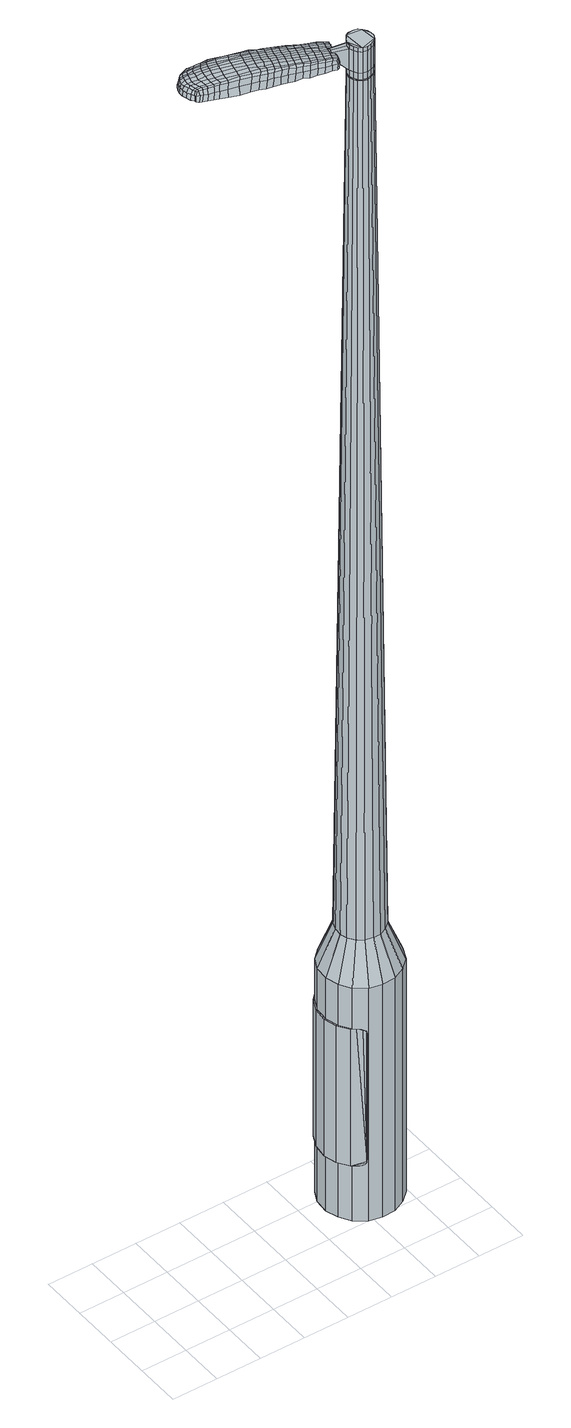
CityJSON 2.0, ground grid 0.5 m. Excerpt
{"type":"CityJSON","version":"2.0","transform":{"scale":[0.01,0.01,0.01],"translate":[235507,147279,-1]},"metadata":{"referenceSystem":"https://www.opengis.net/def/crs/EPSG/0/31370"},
"CityObjects":{
"object1":{"type":"GenericCityObject","attributes":{"cluster":411,"mean_distance_to_centroid":0.129,"new_centroid_x":235509.65,"new_centroid_y":147279.9,"mean_distance_to_camera":6.15,"H1":42.81,"H2":24.69,"Z_final":112.18,"cluster2":-1,"proj_x":235510.41,"proj_y":147277.03,"id_line":25214,"bearing_l":255.11,"distance":2.97,"orientation":"right","G_obj":165.11},"geometry":[{"type":"MultiSurface","lod":"2","boundaries":[[[0,1,2,3]],[[1,4,5,2]],[[4,6,7,5]],[[6,8,9,7]],[[8,10,11,9]],[[10,12,13,11]],[[12,14,15,13]],[[14,16,17,15]],[[16,18,19,17]],[[18,20,21,19]],[[20,22,23,21]],[[22,24,25,23]],[[24,26,27,25]],[[26,28,29,27]],[[28,30,31,29]],[[30,32,33,31]],[[32,34,35,33]],[[34,0,3,35]],[[36,37,38,39]],[[38,40,41,42]],[[41,43,42]],[[42,44,45,46]],[[45,47,46]],[[46,48,49,50]],[[49,51,50]],[[42,46,50,38]],[[50,52,39,38]],[[53,36,39]],[[2,5,7,35]],[[7,9,11,15]],[[11,13,15]],[[15,17,19,23]],[[19,21,23]],[[23,25,27,31]],[[27,29,31]],[[15,23,31,7]],[[31,33,35,7]],[[3,2,35]],[[1,0,54,55]],[[0,34,56,54]],[[34,32,57,56]],[[32,30,58,57]],[[30,28,59,58]],[[28,26,60,59]],[[26,24,61,60]],[[24,22,62,61]],[[22,20,63,62]],[[20,18,64,63]],[[18,16,65,64]],[[16,14,66,65]],[[14,12,67,66]],[[12,10,68,67]],[[10,8,69,68]],[[8,6,70,69]],[[6,4,71,70]],[[4,1,55,71]],[[55,54,72,73]],[[54,56,74,72]],[[56,57,75,74]],[[57,58,76,75]],[[58,59,77,76]],[[59,60,78,77]],[[60,61,79,78]],[[61,62,80,79]],[[62,63,81,80]],[[63,64,82,81]],[[64,65,83,82]],[[65,66,84,83]],[[66,67,85,84]],[[67,68,86,85]],[[68,69,87,86]],[[69,70,88,87]],[[70,71,89,88]],[[71,55,73,89]],[[72,90,91,73]],[[92,93,90,72]],[[75,94,93,92]],[[95,96,94,75]],[[97,98,96,95]],[[99,100,98,97]],[[79,101,100,99]],[[102,103,101,79]],[[104,105,103,102]],[[106,107,105,104]],[[83,108,107,106]],[[109,110,108,83]],[[85,111,110,109]],[[112,113,111,85]],[[87,114,113,112]],[[115,116,114,87]],[[117,118,116,115]],[[73,91,118,117]],[[119,120,121,122]],[[123,119,122,124]],[[125,123,124,126]],[[127,125,126,128]],[[129,127,128,130]],[[131,129,130,132]],[[133,131,132,134]],[[135,133,134,136]],[[137,135,136,138]],[[139,137,138,140]],[[141,139,140,142]],[[143,141,142,144]],[[145,143,144,146]],[[147,145,146,148]],[[149,147,148,150]],[[151,149,150,152]],[[74,92,72]],[[74,75,92]],[[76,95,75]],[[76,77,97,95]],[[77,78,99,97]],[[78,79,99]],[[80,102,79]],[[80,81,104,102]],[[81,82,106,104]],[[82,83,106]],[[84,109,83]],[[84,85,109]],[[86,112,85]],[[86,87,112]],[[88,115,87]],[[88,89,117,115]],[[89,73,117]],[[153,118,91]],[[153,154,116,118]],[[154,114,116]],[[155,113,114]],[[155,111,113]],[[156,110,111]],[[156,108,110]],[[157,107,108]],[[157,158,105,107]],[[158,159,103,105]],[[159,101,103]],[[160,100,101]],[[160,161,98,100]],[[161,162,96,98]],[[162,94,96]],[[163,93,94]],[[163,90,93]],[[39,52,151,164]],[[91,90,165,152]],[[53,39,164,120]],[[90,163,121,165]],[[36,53,120,119]],[[163,94,122,121]],[[37,36,119,123]],[[94,162,124,122]],[[38,37,123,125]],[[162,161,126,124]],[[40,38,125,127]],[[161,160,128,126]],[[41,40,127,129]],[[160,101,130,128]],[[43,41,129,131]],[[101,159,132,130]],[[42,43,131,133]],[[159,158,134,132]],[[44,42,133,135]],[[158,157,136,134]],[[45,44,135,137]],[[157,108,138,136]],[[47,45,137,139]],[[108,156,140,138]],[[46,47,139,141]],[[156,111,142,140]],[[48,46,141,143]],[[111,155,144,142]],[[49,48,143,145]],[[155,114,146,144]],[[51,49,145,147]],[[114,154,148,146]],[[50,51,147,149]],[[154,153,150,148]],[[52,50,149,151]],[[153,91,152,150]],[[151,152,166,167]],[[152,165,168,166]],[[165,121,169,168]],[[121,120,170,169]],[[120,164,171,170]],[[164,151,167,171]],[[172,173,174,175]],[[176,172,175,177]],[[172,176,178,179]],[[173,172,179,180]],[[181,182,183,184]],[[185,181,184,186]],[[181,185,187,188]],[[182,181,188,189]],[[190,191,192,193]],[[194,190,193,195]],[[190,194,196,197]],[[191,190,197,198]],[[199,200,201,202]],[[203,199,202,204]],[[199,203,205,206]],[[200,199,206,207]],[[208,209,210,211]],[[212,208,211,213]],[[208,212,214,215]],[[209,208,215,216]],[[217,218,219,220]],[[221,217,220,222]],[[217,221,223,224]],[[218,217,224,225]],[[226,227,228,229]],[[218,226,229,219]],[[226,218,225,230]],[[227,226,230,231]],[[232,233,234,235]],[[227,232,235,228]],[[232,227,231,236]],[[233,232,236,237]],[[238,176,177,239]],[[233,238,239,234]],[[238,233,237,240]],[[176,238,240,178]],[[241,242,243,244]],[[245,241,244,246]],[[241,245,247,248]],[[242,241,248,249]],[[250,251,252,253]],[[242,250,253,243]],[[250,242,249,254]],[[251,250,254,255]],[[256,257,258,259]],[[251,256,259,252]],[[256,251,255,260]],[[257,256,260,261]],[[262,263,264,265]],[[257,262,265,258]],[[262,257,261,266]],[[263,262,266,267]],[[268,173,180,269]],[[263,268,269,264]],[[268,263,267,270]],[[173,268,270,174]],[[271,272,273,274]],[[275,271,274,276]],[[271,275,277,278]],[[272,271,278,279]],[[280,281,282,283]],[[272,280,283,273]],[[280,272,279,284]],[[281,280,284,285]],[[286,287,288,289]],[[281,286,289,282]],[[286,281,285,290]],[[287,286,290,291]],[[292,185,186,293]],[[287,292,293,288]],[[292,287,291,294]],[[185,292,294,187]],[[295,296,297,298]],[[299,295,298,300]],[[295,299,301,302]],[[296,295,302,303]],[[304,305,306,307]],[[296,304,307,297]],[[304,296,303,308]],[[305,304,308,309]],[[310,311,312,313]],[[305,310,313,306]],[[310,305,309,314]],[[311,310,314,315]],[[316,317,318,319]],[[311,316,319,312]],[[316,311,315,320]],[[317,316,320,321]],[[322,182,189,323]],[[317,322,323,318]],[[322,317,321,324]],[[182,322,324,183]],[[325,211,210,326]],[[327,325,326,328]],[[325,327,329,330]],[[211,325,330,213]],[[331,327,328,332]],[[333,331,332,334]],[[331,333,335,336]],[[327,331,336,329]],[[337,333,334,338]],[[339,337,338,340]],[[337,339,341,342]],[[333,337,342,335]],[[343,339,340,344]],[[345,343,344,346]],[[343,345,347,348]],[[339,343,348,341]],[[349,345,346,350]],[[200,349,350,201]],[[349,200,207,351]],[[345,349,351,347]],[[352,353,198,197]],[[354,352,197,196]],[[352,354,355,356]],[[353,352,356,357]],[[358,359,357,356]],[[360,358,356,355]],[[358,360,361,362]],[[359,358,362,363]],[[364,365,363,362]],[[366,364,362,361]],[[364,366,367,368]],[[365,364,368,369]],[[370,371,369,368]],[[372,370,368,367]],[[370,372,205,203]],[[371,370,203,204]],[[373,374,375,376]],[[275,373,376,277]],[[373,275,276,377]],[[374,373,377,378]],[[379,194,195,380]],[[374,379,380,375]],[[379,374,378,381]],[[194,379,381,196]],[[382,383,384,385]],[[221,382,385,223]],[[382,221,222,386]],[[383,382,386,387]],[[388,389,390,391]],[[383,388,391,384]],[[388,383,387,392]],[[389,388,392,393]],[[394,191,198,395]],[[389,394,395,390]],[[394,389,393,396]],[[191,394,396,192]],[[397,398,399,400]],[[179,397,400,180]],[[397,179,178,401]],[[398,397,401,402]],[[403,404,405,406]],[[398,403,406,399]],[[403,398,402,407]],[[404,403,407,408]],[[409,202,201,410]],[[404,409,410,405]],[[409,404,408,411]],[[202,409,411,204]],[[412,413,414,415]],[[184,412,415,186]],[[412,184,183,416]],[[413,412,416,417]],[[418,206,205,419]],[[413,418,419,414]],[[418,413,417,420]],[[206,418,420,207]],[[421,422,423,424]],[[299,421,424,301]],[[421,299,300,425]],[[422,421,425,426]],[[427,212,213,428]],[[422,427,428,423]],[[427,422,426,429]],[[212,427,429,214]],[[430,431,432,433]],[[245,430,433,247]],[[430,245,246,434]],[[431,430,434,435]],[[436,437,438,439]],[[431,436,439,432]],[[436,431,435,440]],[[437,436,440,441]],[[442,209,216,443]],[[437,442,443,438]],[[442,437,441,444]],[[209,442,444,210]],[[445,446,435,434]],[[244,445,434,246]],[[445,244,243,447]],[[446,445,447,448]],[[449,450,441,440]],[[446,449,440,435]],[[449,446,448,451]],[[450,449,451,452]],[[453,326,210,444]],[[450,453,444,441]],[[453,450,452,454]],[[326,453,454,328]],[[455,456,457,458]],[[302,455,458,303]],[[455,302,301,424]],[[456,455,424,423]],[[459,330,329,460]],[[456,459,460,457]],[[459,456,423,428]],[[330,459,428,213]],[[461,462,448,447]],[[253,461,447,243]],[[461,253,252,463]],[[462,461,463,464]],[[465,466,452,451]],[[462,465,451,448]],[[465,462,464,467]],[[466,465,467,468]],[[469,332,328,454]],[[466,469,454,452]],[[469,466,468,470]],[[332,469,470,334]],[[471,472,473,474]],[[308,471,474,309]],[[471,308,303,458]],[[472,471,458,457]],[[475,336,335,476]],[[472,475,476,473]],[[475,472,457,460]],[[336,475,460,329]],[[477,478,464,463]],[[259,477,463,252]],[[477,259,258,479]],[[478,477,479,480]],[[481,482,468,467]],[[478,481,467,464]],[[481,478,480,483]],[[482,481,483,484]],[[485,338,334,470]],[[482,485,470,468]],[[485,482,484,486]],[[338,485,486,340]],[[487,488,489,490]],[[314,487,490,315]],[[487,314,309,474]],[[488,487,474,473]],[[491,342,341,492]],[[488,491,492,489]],[[491,488,473,476]],[[342,491,476,335]],[[493,494,480,479]],[[265,493,479,258]],[[493,265,264,495]],[[494,493,495,496]],[[497,498,484,483]],[[494,497,483,480]],[[497,494,496,499]],[[498,497,499,500]],[[501,344,340,486]],[[498,501,486,484]],[[501,498,500,502]],[[344,501,502,346]],[[503,504,505,506]],[[320,503,506,321]],[[503,320,315,490]],[[504,503,490,489]],[[507,348,347,508]],[[504,507,508,505]],[[507,504,489,492]],[[348,507,492,341]],[[509,510,496,495]],[[269,509,495,264]],[[509,269,180,400]],[[510,509,400,399]],[[511,512,500,499]],[[510,511,499,496]],[[511,510,399,406]],[[512,511,406,405]],[[513,350,346,502]],[[512,513,502,500]],[[513,512,405,410]],[[350,513,410,201]],[[514,515,417,416]],[[324,514,416,183]],[[514,324,321,506]],[[515,514,506,505]],[[516,351,207,420]],[[515,516,420,417]],[[516,515,505,508]],[[351,516,508,347]],[[517,518,378,377]],[[274,517,377,276]],[[517,274,273,519]],[[518,517,519,520]],[[521,354,196,381]],[[518,521,381,378]],[[521,518,520,522]],[[354,521,522,355]],[[523,524,525,526]],[[224,523,526,225]],[[523,224,223,385]],[[524,523,385,384]],[[527,528,529,530]],[[524,527,530,525]],[[527,524,384,391]],[[528,527,391,390]],[[531,353,357,532]],[[528,531,532,529]],[[531,528,390,395]],[[353,531,395,198]],[[533,534,520,519]],[[283,533,519,273]],[[533,283,282,535]],[[534,533,535,536]],[[537,360,355,522]],[[534,537,522,520]],[[537,534,536,538]],[[360,537,538,361]],[[539,540,541,542]],[[230,539,542,231]],[[539,230,225,526]],[[540,539,526,525]],[[543,544,545,546]],[[540,543,546,541]],[[543,540,525,530]],[[544,543,530,529]],[[547,359,363,548]],[[544,547,548,545]],[[547,544,529,532]],[[359,547,532,357]],[[549,550,536,535]],[[289,549,535,282]],[[549,289,288,551]],[[550,549,551,552]],[[553,366,361,538]],[[550,553,538,536]],[[553,550,552,554]],[[366,553,554,367]],[[555,556,557,558]],[[236,555,558,237]],[[555,236,231,542]],[[556,555,542,541]],[[559,560,561,562]],[[556,559,562,557]],[[559,556,541,546]],[[560,559,546,545]],[[563,365,369,564]],[[560,563,564,561]],[[563,560,545,548]],[[365,563,548,363]],[[565,566,552,551]],[[293,565,551,288]],[[565,293,186,415]],[[566,565,415,414]],[[567,372,367,554]],[[566,567,554,552]],[[567,566,414,419]],[[372,567,419,205]],[[568,569,402,401]],[[240,568,401,178]],[[568,240,237,558]],[[569,568,558,557]],[[570,571,408,407]],[[569,570,407,402]],[[570,569,557,562]],[[571,570,562,561]],[[572,371,204,411]],[[571,572,411,408]],[[572,571,561,564]],[[371,572,564,369]],[[573,574,575,576]],[[576,575,577,578]],[[579,577,575,580]],[[580,575,574,581]],[[582,583,584,585]],[[585,584,586,587]],[[588,586,584,589]],[[589,584,583,590]],[[591,592,593,594]],[[594,593,595,596]],[[597,595,593,598]],[[598,593,592,599]],[[600,601,602,603]],[[603,602,604,605]],[[606,604,602,607]],[[607,602,601,608]],[[609,610,611,612]],[[612,611,613,614]],[[615,613,611,616]],[[616,611,610,617]],[[618,619,620,621]],[[621,620,622,623]],[[624,622,620,625]],[[625,620,619,626]],[[627,628,629,630]],[[630,629,619,618]],[[626,619,629,631]],[[631,629,628,632]],[[633,634,635,636]],[[636,635,628,627]],[[632,628,635,637]],[[637,635,634,638]],[[578,577,639,640]],[[640,639,634,633]],[[638,634,639,641]],[[641,639,577,579]],[[642,643,644,645]],[[645,644,646,647]],[[648,646,644,649]],[[649,644,643,650]],[[651,652,653,654]],[[654,653,643,642]],[[650,643,653,655]],[[655,653,652,656]],[[657,658,659,660]],[[660,659,652,651]],[[656,652,659,661]],[[661,659,658,662]],[[663,664,665,666]],[[666,665,658,657]],[[662,658,665,667]],[[667,665,664,668]],[[581,574,669,670]],[[670,669,664,663]],[[668,664,669,671]],[[671,669,574,573]],[[672,673,674,675]],[[675,674,676,677]],[[678,676,674,679]],[[679,674,673,680]],[[681,682,683,684]],[[684,683,673,672]],[[680,673,683,685]],[[685,683,682,686]],[[687,688,689,690]],[[690,689,682,681]],[[686,682,689,691]],[[691,689,688,692]],[[587,586,693,694]],[[694,693,688,687]],[[692,688,693,695]],[[695,693,586,588]],[[696,697,698,699]],[[699,698,700,701]],[[702,700,698,703]],[[703,698,697,704]],[[705,706,707,708]],[[708,707,697,696]],[[704,697,707,709]],[[709,707,706,710]],[[711,712,713,714]],[[714,713,706,705]],[[710,706,713,715]],[[715,713,712,716]],[[717,718,719,720]],[[720,719,712,711]],[[716,712,719,721]],[[721,719,718,722]],[[590,583,723,724]],[[724,723,718,717]],[[722,718,723,725]],[[725,723,583,582]],[[609,612,726,727]],[[727,726,728,729]],[[730,728,726,731]],[[731,726,612,614]],[[729,728,732,733]],[[733,732,734,735]],[[736,734,732,737]],[[737,732,728,730]],[[735,734,738,739]],[[739,738,740,741]],[[742,740,738,743]],[[743,738,734,736]],[[741,740,744,745]],[[745,744,746,747]],[[748,746,744,749]],[[749,744,740,742]],[[747,746,750,751]],[[751,750,601,600]],[[608,601,750,752]],[[752,750,746,748]],[[599,753,754,598]],[[598,754,755,597]],[[756,755,754,757]],[[757,754,753,758]],[[758,759,760,757]],[[757,760,761,756]],[[762,761,760,763]],[[763,760,759,764]],[[764,765,766,763]],[[763,766,767,762]],[[768,767,766,769]],[[769,766,765,770]],[[770,771,772,769]],[[769,772,773,768]],[[606,773,772,604]],[[604,772,771,605]],[[774,775,776,777]],[[777,776,676,678]],[[677,676,776,778]],[[778,776,775,779]],[[596,595,780,781]],[[781,780,775,774]],[[779,775,780,782]],[[782,780,595,597]],[[783,784,785,786]],[[786,785,622,624]],[[623,622,785,787]],[[787,785,784,788]],[[789,790,791,792]],[[792,791,784,783]],[[788,784,791,793]],[[793,791,790,794]],[[599,592,795,796]],[[796,795,790,789]],[[794,790,795,797]],[[797,795,592,591]],[[798,799,800,801]],[[801,800,580,581]],[[579,580,800,802]],[[802,800,799,803]],[[804,805,806,807]],[[807,806,799,798]],[[803,799,806,808]],[[808,806,805,809]],[[600,603,810,811]],[[811,810,805,804]],[[809,805,810,812]],[[812,810,603,605]],[[813,814,815,816]],[[816,815,585,587]],[[582,585,815,817]],[[817,815,814,818]],[[606,607,819,820]],[[820,819,814,813]],[[818,814,819,821]],[[821,819,607,608]],[[822,823,700,824]],[[824,700,702]],[[701,700,823,825]],[[614,613,826,827]],[[827,826,823,822]],[[825,823,826,828]],[[828,826,613,615]],[[829,830,831,648]],[[831,646,648]],[[647,646,831,832]],[[831,830,832]],[[833,834,835,836]],[[836,835,830,829]],[[832,830,835,837]],[[837,835,834,838]],[[617,610,839,840]],[[840,839,834,833]],[[838,834,839,841]],[[841,839,610,609]],[[842,843,832]],[[832,843,645,647]],[[642,645,843,844]],[[844,843,842,845]],[[838,846,847,837]],[[837,847,842,832]],[[845,842,847,848]],[[848,847,846,849]],[[609,727,850,841]],[[841,850,846,838]],[[849,846,850,851]],[[851,850,727,729]],[[852,853,854,855]],[[855,854,703,704]],[[702,703,854,824]],[[824,854,853,822]],[[730,731,856,857]],[[857,856,853,852]],[[822,853,856,827]],[[827,856,731,614]],[[845,858,859,844]],[[844,859,654,642]],[[651,654,859,860]],[[860,859,858,861]],[[849,862,863,848]],[[848,863,858,845]],[[861,858,863,864]],[[864,863,862,865]],[[729,733,866,851]],[[851,866,862,849]],[[865,862,866,867]],[[867,866,733,735]],[[868,869,870,871]],[[871,870,709,710]],[[704,709,870,855]],[[855,870,869,852]],[[736,737,872,873]],[[873,872,869,868]],[[852,869,872,857]],[[857,872,737,730]],[[861,874,860]],[[860,874,660,651]],[[657,660,874,875]],[[875,874,876]],[[865,877,878,864]],[[864,878,874,861]],[[876,874,878,879]],[[879,878,877,880]],[[735,739,881,867]],[[867,881,877,865]],[[880,877,881,882]],[[882,881,739,741]],[[883,884,885,886]],[[886,885,715,716]],[[710,715,885,871]],[[871,885,884,868]],[[742,743,887,888]],[[888,887,884,883]],[[868,884,887,873]],[[873,887,743,736]],[[876,889,890,875]],[[875,890,666,657]],[[663,666,890,891]],[[891,890,889,892]],[[880,893,894,879]],[[879,894,889,876]],[[892,889,894,895]],[[895,894,893,896]],[[741,745,897,882]],[[882,897,893,880]],[[896,893,897,898]],[[898,897,745,747]],[[899,900,901,902]],[[902,901,721,722]],[[716,721,901,886]],[[886,901,900,883]],[[748,749,903,904]],[[904,903,900,899]],[[883,900,903,888]],[[888,903,749,742]],[[892,905,906,891]],[[891,906,670,663]],[[581,670,906,801]],[[801,906,905,798]],[[896,907,908,895]],[[895,908,905,892]],[[798,905,908,807]],[[807,908,907,804]],[[747,751,909,898]],[[898,909,907,896]],[[804,907,909,811]],[[811,909,751,600]],[[818,910,911,817]],[[817,911,725,582]],[[722,725,911,902]],[[902,911,910,899]],[[608,752,912,821]],[[821,912,910,818]],[[899,910,912,904]],[[904,912,752,748]],[[779,913,914,778]],[[778,914,675,677]],[[672,675,914,915]],[[915,914,913,916]],[[597,755,917,782]],[[782,917,913,779]],[[916,913,917,918]],[[918,917,755,756]],[[919,920,921,922]],[[922,921,625,626]],[[624,625,921,786]],[[786,921,920,783]],[[923,924,925,926]],[[926,925,920,919]],[[783,920,925,792]],[[792,925,924,789]],[[758,753,927,928]],[[928,927,924,923]],[[789,924,927,796]],[[796,927,753,599]],[[916,929,930,915]],[[915,930,684,672]],[[681,684,930,931]],[[931,930,929,932]],[[756,761,933,918]],[[918,933,929,916]],[[932,929,933,934]],[[934,933,761,762]],[[935,936,937,938]],[[938,937,631,632]],[[626,631,937,922]],[[922,937,936,919]],[[939,940,941,942]],[[942,941,936,935]],[[919,936,941,926]],[[926,941,940,923]],[[764,759,943,944]],[[944,943,940,939]],[[923,940,943,928]],[[928,943,759,758]],[[932,945,946,931]],[[931,946,690,681]],[[687,690,946,947]],[[947,946,945,948]],[[762,767,949,934]],[[934,949,945,932]],[[948,945,949,950]],[[950,949,767,768]],[[951,952,953,954]],[[954,953,637,638]],[[632,637,953,938]],[[938,953,952,935]],[[955,956,957,958]],[[958,957,952,951]],[[935,952,957,942]],[[942,957,956,939]],[[770,765,959,960]],[[960,959,956,955]],[[939,956,959,944]],[[944,959,765,764]],[[948,961,962,947]],[[947,962,694,687]],[[587,694,962,816]],[[816,962,961,813]],[[768,773,963,950]],[[950,963,961,948]],[[813,961,963,820]],[[820,963,773,606]],[[803,964,965,802]],[[802,965,641,579]],[[638,641,965,954]],[[954,965,964,951]],[[809,966,967,808]],[[808,967,964,803]],[[951,964,967,958]],[[958,967,966,955]],[[605,771,968,812]],[[812,968,966,809]],[[955,966,968,960]],[[960,968,771,770]],[[573,576,175,174]],[[576,578,177,175]],[[588,589,188,187]],[[589,590,189,188]],[[591,594,193,192]],[[594,596,195,193]],[[615,616,215,214]],[[616,617,216,215]],[[618,621,220,219]],[[621,623,222,220]],[[627,630,229,228]],[[630,618,219,229]],[[633,636,235,234]],[[636,627,228,235]],[[578,640,239,177]],[[640,633,234,239]],[[648,649,248,247]],[[649,650,249,248]],[[650,655,254,249]],[[655,656,255,254]],[[656,661,260,255]],[[661,662,261,260]],[[662,667,266,261]],[[667,668,267,266]],[[668,671,270,267]],[[671,573,174,270]],[[678,679,278,277]],[[679,680,279,278]],[[680,685,284,279]],[[685,686,285,284]],[[686,691,290,285]],[[691,692,291,290]],[[692,695,294,291]],[[695,588,187,294]],[[696,699,298,297]],[[699,701,300,298]],[[705,708,307,306]],[[708,696,297,307]],[[711,714,313,312]],[[714,705,306,313]],[[717,720,319,318]],[[720,711,312,319]],[[590,724,323,189]],[[724,717,318,323]],[[774,777,376,375]],[[777,678,277,376]],[[596,781,380,195]],[[781,774,375,380]],[[623,787,386,222]],[[787,788,387,386]],[[788,793,392,387]],[[793,794,393,392]],[[794,797,396,393]],[[797,591,192,396]],[[701,425,300]],[[701,825,426,425]],[[825,828,429,426]],[[828,615,214,429]],[[829,648,433,432]],[[648,247,433]],[[833,836,439,438]],[[836,829,432,439]],[[617,840,443,216]],[[840,833,438,443]],[[969,970,971,972]],[[973,974,972,971]],[[975,976,977,978]],[[979,980,981,982]],[[970,983,984,971]],[[985,973,971,984]],[[986,975,978,987]],[[988,989,980,979]],[[983,990,991,984]],[[991,992,985,984]],[[993,986,987,994]],[[995,989,988,996]],[[990,997,998,991]],[[998,999,992,991]],[[1000,993,994,1001]],[[1002,995,996,1003]],[[1004,1005,1006,1007]],[[1008,1009,1005,1004]],[[1008,1010,1011,1009]],[[1010,1012,1013,1011]],[[1014,1015,1016,1017]],[[1018,1019,1015,1014]],[[1020,1021,1019,1018]],[[1022,1023,1021,1020]],[[1017,1006,1005,1014]],[[1014,1005,1009,1018]],[[1009,1011,1020,1018]],[[1011,1013,1022,1020]],[[978,977,974,973]],[[987,978,973,985]],[[992,994,987,985]],[[999,1001,994,992]],[[979,982,976,975]],[[988,979,975,986]],[[996,988,986,993]],[[1003,996,993,1000]],[[980,1004,1007,981]],[[989,1008,1004,980]],[[1010,1008,989,995]],[[1012,1010,995,1002]],[[1024,1025,1026,1027]],[[1026,1028,1029,1030]],[[1026,1030,1031,1032]],[[1026,1032,1027]],[[1033,1024,1027,1034]],[[1035,1034,1027,1036]],[[1037,1036,1027]],[[1038,1026,1025,1039]],[[1040,1038,1039,1041]],[[1042,1040,1041,1043]],[[1044,1042,1043,1045]],[[1046,1044,1045,1047]],[[1047,1048,1049,1050]],[[1047,1050,1051,1052]],[[1047,1052,1053,1054]],[[1053,1055,1056,1057]],[[1053,1057,1058,1059]],[[1053,1059,1054]],[[1047,1054,1046]],[[1060,1061,1025,1024]],[[1062,1063,1028,1026]],[[1064,1065,1037,1027]],[[1061,1066,1039,1025]],[[1067,1062,1026,1038]],[[1066,1068,1041,1039]],[[1069,1067,1038,1040]],[[1068,1070,1043,1041]],[[1071,1069,1040,1042]],[[1070,1072,1045,1043]],[[1073,1071,1042,1044]],[[1072,1074,1047,1045]],[[1075,1073,1044,1046]],[[1074,1076,1048,1047]],[[1077,1078,1055,1053]],[[1079,1075,1046,1054]],[[1049,1048,1076,1080]],[[1050,1049,1080,1081]],[[1051,1050,1081,1082]],[[1052,1051,1082,1083]],[[1053,1052,1083,1077]],[[1084,1060,1024,1033]],[[1085,1084,1033,1034]],[[1086,1085,1034,1035]],[[1087,1086,1035,1036]],[[1065,1087,1036,1037]],[[1029,1028,1063,1088]],[[1056,1055,1078,1089]],[[1030,1029,1088,1090]],[[1031,1030,1090,1091]],[[1032,1031,1091,1092]],[[1027,1032,1092,1064]],[[1057,1056,1089,1093]],[[1058,1057,1093,1094]],[[1059,1058,1094,1095]],[[1054,1059,1095,1079]]]}]}
},
"vertices":[
[222,100,384],[228,113,384],[228,113,96],[222,100,96],[239,123,384],[239,123,96],[252,130,384],[252,130,96],[266,131,384],[266,131,96],[281,127,384],[281,127,96],[293,119,384],[293,119,96],[301,107,384],[301,107,96],[305,92,384],[305,92,96],[304,78,384],[304,78,96],[298,64,384],[298,64,96],[287,54,384],[287,54,96],[274,48,384],[274,48,96],[259,47,384],[259,47,96],[245,50,384],[245,50,96],[233,59,384],[233,59,96],[225,71,384],[225,71,96],[221,85,384],[221,85,96],[251,83,1524],[253,79,1524],[257,76,1524],[250,92,1524],[262,75,1524],[266,76,1524],[274,81,1524],[271,78,1524],[276,85,1524],[276,90,1524],[272,98,1524],[275,94,1524],[269,101,1524],[264,102,1524],[255,100,1524],[259,102,1524],[252,96,1524],[249,87,1524],[239,95,429],[242,103,429],[238,86,429],[240,78,429],[245,71,429],[252,66,429],[261,64,429],[269,64,429],[277,68,429],[284,74,429],[287,82,429],[288,91,429],[286,99,429],[281,107,429],[273,112,429],[265,114,429],[256,113,429],[248,109,429],[250,92,1483],[252,96,1483],[249,87,1483],[251,83,1483],[253,79,1483],[257,76,1483],[262,75,1483],[266,76,1483],[271,78,1483],[274,81,1483],[276,85,1483],[276,90,1483],[275,94,1483],[272,98,1483],[269,101,1483],[264,102,1483],[259,102,1483],[255,100,1483],[250,92,1485],[252,96,1485],[250,88,1483],[250,88,1485],[251,83,1485],[254,80,1483],[254,80,1485],[257,77,1483],[257,77,1485],[262,76,1483],[262,76,1485],[266,76,1485],[270,78,1483],[270,78,1485],[273,81,1483],[273,81,1485],[275,85,1483],[275,85,1485],[276,90,1485],[274,94,1483],[274,94,1485],[272,98,1485],[268,100,1483],[268,100,1485],[264,102,1485],[260,101,1483],[260,101,1485],[255,99,1483],[255,99,1485],[251,83,1519],[249,87,1519],[249,87,1493],[251,83,1493],[253,79,1519],[253,79,1493],[257,76,1519],[257,76,1493],[262,75,1519],[262,75,1493],[266,76,1519],[266,76,1493],[271,78,1519],[271,78,1493],[274,81,1519],[274,81,1493],[276,85,1519],[276,85,1493],[276,90,1519],[276,90,1493],[275,94,1519],[275,94,1493],[272,98,1519],[272,98,1493],[269,101,1519],[269,101,1493],[264,102,1519],[264,102,1493],[259,102,1519],[259,102,1493],[255,100,1519],[255,100,1493],[252,96,1519],[252,96,1493],[255,100,1485],[259,102,1485],[269,101,1485],[275,94,1485],[276,85,1485],[274,81,1485],[271,78,1485],[262,75,1485],[257,76,1485],[253,79,1485],[249,87,1485],[250,92,1519],[250,92,1493],[233,100,1513],[233,100,1518],[232,97,1513],[231,94,1513],[231,94,1518],[232,97,1518],[165,135,1519],[172,133,1518],[171,135,1509],[164,137,1510],[157,137,1519],[156,139,1510],[158,136,1526],[166,133,1525],[173,131,1525],[155,98,1519],[162,96,1518],[163,97,1525],[156,99,1525],[147,100,1519],[148,101,1526],[145,99,1510],[153,97,1510],[160,95,1509],[89,133,1519],[90,137,1519],[89,137,1513],[88,134,1513],[89,129,1519],[88,129,1513],[90,129,1524],[90,133,1524],[91,137,1524],[160,115,1530],[167,113,1529],[168,116,1529],[161,118,1530],[151,117,1531],[152,120,1531],[151,113,1530],[159,111,1530],[167,109,1529],[238,94,1512],[239,97,1512],[238,97,1517],[237,94,1517],[238,91,1512],[236,92,1517],[237,91,1506],[237,94,1506],[238,97,1506],[108,149,1519],[111,148,1519],[110,150,1512],[107,150,1512],[105,149,1518],[105,150,1512],[106,148,1522],[108,148,1523],[111,147,1524],[116,148,1519],[121,147,1519],[121,148,1512],[115,149,1512],[116,146,1524],[121,145,1525],[127,145,1519],[135,144,1519],[134,145,1511],[126,147,1511],[127,144,1526],[135,142,1526],[146,141,1519],[145,142,1510],[146,139,1526],[235,112,1513],[228,114,1513],[229,113,1518],[236,111,1517],[241,110,1512],[240,109,1516],[240,111,1506],[235,113,1507],[228,116,1507],[221,117,1514],[214,119,1515],[214,118,1520],[222,115,1519],[220,118,1507],[213,121,1507],[207,121,1515],[200,124,1516],[200,122,1522],[207,120,1521],[206,123,1508],[199,125,1508],[193,126,1517],[186,128,1517],[186,127,1524],[193,124,1523],[192,128,1508],[185,130,1509],[179,131,1518],[179,129,1524],[178,132,1509],[98,114,1519],[101,113,1519],[101,114,1524],[98,116,1523],[95,116,1518],[96,116,1522],[94,115,1512],[96,113,1512],[99,112,1512],[105,111,1519],[111,110,1519],[112,111,1525],[106,113,1524],[104,110,1512],[109,108,1512],[116,108,1519],[124,106,1519],[125,107,1526],[117,109,1526],[115,107,1511],[123,104,1511],[135,103,1519],[136,104,1526],[134,101,1510],[227,83,1513],[220,84,1513],[219,83,1507],[226,82,1507],[233,82,1512],[232,81,1506],[232,83,1516],[228,84,1517],[221,85,1518],[213,86,1514],[205,87,1515],[204,86,1507],[211,85,1507],[214,87,1519],[206,88,1520],[198,89,1515],[191,90,1516],[189,89,1508],[197,88,1508],[199,90,1521],[192,91,1522],[183,92,1517],[176,93,1517],[175,92,1509],[182,91,1508],[185,93,1523],[178,94,1524],[169,95,1518],[167,94,1509],[170,96,1524],[232,96,1519],[233,98,1519],[225,98,1520],[225,100,1520],[224,95,1520],[231,93,1519],[218,100,1522],[218,102,1522],[210,101,1523],[211,104,1523],[210,98,1523],[217,97,1521],[203,103,1524],[204,106,1524],[196,105,1525],[197,108,1525],[195,102,1525],[202,100,1524],[189,107,1526],[190,110,1526],[182,109,1527],[183,112,1527],[181,106,1527],[188,104,1526],[175,111,1528],[175,114,1528],[174,107,1528],[93,132,1527],[94,136,1527],[93,128,1526],[97,127,1527],[98,131,1528],[99,135,1528],[104,129,1529],[105,133,1529],[103,125,1528],[110,123,1530],[111,128,1530],[112,131,1530],[118,126,1531],[119,129,1531],[117,122,1530],[126,119,1531],[127,123,1531],[128,127,1531],[139,120,1531],[140,124,1531],[138,116,1531],[94,117,1518],[92,120,1519],[91,119,1513],[93,116,1513],[95,118,1523],[94,120,1523],[90,124,1519],[89,124,1513],[92,124,1524],[103,148,1518],[100,147,1518],[101,146,1523],[104,147,1523],[102,150,1513],[100,148,1513],[97,146,1519],[94,143,1519],[95,143,1524],[98,145,1523],[96,146,1513],[93,144,1513],[91,140,1519],[93,140,1524],[91,141,1513],[166,132,1528],[165,130,1528],[172,128,1528],[172,129,1527],[157,134,1528],[157,132,1529],[164,127,1529],[163,124,1530],[170,122,1529],[171,125,1528],[155,130,1529],[154,127,1530],[162,121,1530],[169,119,1529],[153,123,1531],[157,100,1528],[158,103,1529],[149,105,1529],[149,102,1528],[164,99,1527],[165,101,1528],[158,107,1529],[150,109,1530],[165,105,1528],[235,82,1512],[236,84,1512],[235,85,1517],[234,83,1517],[234,82,1506],[235,84,1506],[237,88,1512],[236,88,1517],[236,87,1506],[242,108,1512],[242,107,1512],[241,108,1506],[242,109,1506],[241,108,1517],[240,106,1517],[241,104,1512],[240,102,1512],[240,102,1506],[240,105,1506],[240,104,1517],[239,102,1517],[240,99,1512],[239,100,1506],[239,99,1517],[236,109,1519],[235,108,1519],[229,112,1520],[228,110,1520],[235,106,1519],[234,103,1519],[228,108,1520],[227,105,1520],[233,101,1519],[226,103,1520],[229,85,1519],[229,87,1519],[222,88,1520],[222,86,1520],[230,90,1519],[223,91,1520],[221,114,1521],[221,112,1521],[214,116,1522],[214,114,1522],[220,110,1521],[220,107,1521],[213,112,1522],[213,109,1523],[219,105,1522],[212,107,1523],[214,88,1521],[215,90,1521],[208,91,1522],[207,89,1522],[216,93,1521],[209,95,1522],[207,118,1523],[207,117,1523],[200,121,1524],[200,119,1524],[206,114,1523],[205,112,1524],[199,116,1525],[198,114,1525],[205,109,1524],[198,111,1525],[200,91,1523],[200,93,1523],[193,95,1524],[193,93,1524],[201,97,1524],[194,98,1525],[193,123,1525],[193,121,1525],[186,125,1526],[186,123,1526],[192,119,1526],[191,116,1526],[185,121,1527],[184,118,1527],[190,113,1526],[183,115,1527],[185,94,1525],[186,96,1525],[179,98,1526],[178,96,1526],[187,100,1526],[180,102,1527],[179,127,1527],[179,125,1527],[178,123,1527],[177,120,1528],[176,117,1528],[171,97,1527],[172,100,1527],[173,103,1528],[97,117,1525],[96,119,1525],[101,116,1526],[100,118,1526],[94,124,1526],[98,122,1527],[106,147,1525],[104,146,1525],[108,145,1526],[110,146,1525],[101,144,1525],[98,142,1526],[102,141,1527],[105,143,1526],[96,139,1526],[100,138,1527],[106,114,1526],[105,116,1527],[112,112,1527],[111,115,1528],[104,121,1528],[110,119,1529],[115,145,1526],[113,144,1527],[119,143,1528],[121,144,1527],[110,142,1527],[108,140,1528],[115,138,1529],[117,141,1528],[106,137,1528],[113,135,1530],[118,110,1528],[117,113,1529],[125,108,1528],[125,111,1529],[117,117,1529],[125,115,1530],[127,143,1528],[125,141,1528],[133,139,1529],[134,141,1528],[123,139,1529],[122,136,1530],[130,134,1530],[132,137,1530],[120,133,1530],[129,130,1531],[137,105,1529],[137,108,1529],[138,112,1530],[146,137,1528],[145,136,1529],[144,133,1530],[142,130,1530],[141,127,1531],[171,133,1509],[171,131,1518],[165,133,1518],[164,135,1509],[156,135,1519],[156,137,1510],[157,134,1525],[165,131,1525],[172,129,1525],[164,99,1525],[162,98,1518],[155,100,1518],[157,101,1525],[147,102,1519],[148,103,1525],[145,101,1510],[154,99,1509],[161,97,1509],[91,137,1513],[92,136,1519],[91,133,1519],[90,133,1513],[91,129,1519],[90,130,1513],[92,129,1524],[92,133,1524],[93,136,1524],[168,116,1528],[167,113,1528],[160,115,1529],[161,118,1529],[151,117,1529],[152,120,1529],[150,114,1529],[159,111,1529],[166,110,1528],[236,97,1516],[237,97,1512],[236,95,1512],[235,95,1516],[235,92,1512],[235,92,1516],[234,92,1506],[235,95,1506],[236,97,1506],[110,148,1512],[111,146,1519],[108,147,1518],[107,148,1512],[106,147,1518],[105,148,1512],[106,146,1522],[108,146,1523],[111,145,1523],[120,146,1512],[121,145,1519],[115,146,1519],[115,147,1512],[116,144,1524],[121,143,1525],[133,143,1511],[134,142,1519],[127,143,1519],[126,145,1511],[127,142,1525],[135,140,1526],[145,139,1519],[144,140,1510],[146,137,1526],[228,111,1518],[228,112,1513],[235,110,1513],[235,109,1517],[239,108,1512],[238,108,1515],[239,109,1506],[234,111,1506],[227,114,1507],[214,116,1520],[213,117,1514],[220,115,1514],[221,113,1519],[220,116,1507],[213,119,1507],[200,120,1522],[199,122,1516],[206,120,1515],[207,118,1521],[205,121,1508],[198,124,1508],[186,125,1523],[185,126,1517],[192,124,1516],[193,123,1522],[191,126,1508],[184,128,1508],[178,129,1517],[179,127,1524],[177,131,1509],[102,116,1523],[102,115,1519],[99,116,1518],[99,117,1523],[97,117,1518],[98,118,1522],[96,116,1512],[97,115,1512],[100,114,1512],[112,113,1525],[111,111,1519],[106,113,1519],[107,114,1524],[105,112,1512],[110,110,1512],[126,109,1526],[125,107,1519],[117,110,1519],[118,111,1525],[116,109,1511],[123,106,1511],[136,104,1519],[137,106,1526],[134,103,1510],[219,85,1507],[220,86,1513],[228,85,1513],[227,84,1506],[233,84,1512],[232,83,1506],[232,85,1515],[228,85,1517],[221,87,1518],[204,88,1507],[206,89,1514],[213,88,1514],[212,87,1507],[214,89,1519],[207,90,1520],[190,91,1508],[191,92,1516],[198,91,1515],[197,90,1508],[199,92,1521],[192,93,1522],[175,94,1508],[177,95,1517],[184,94,1516],[182,92,1508],[185,95,1522],[178,96,1523],[169,97,1517],[168,95,1509],[171,98,1524],[231,96,1518],[232,98,1518],[224,98,1519],[225,100,1519],[223,95,1519],[230,93,1518],[217,100,1520],[218,102,1520],[210,102,1521],[211,104,1521],[209,99,1521],[216,97,1520],[203,104,1523],[203,106,1523],[195,105,1524],[196,108,1524],[195,102,1524],[202,101,1523],[188,107,1525],[189,110,1525],[181,109,1526],[182,112,1526],[180,106,1526],[187,104,1525],[174,111,1527],[175,114,1527],[173,108,1527],[95,135,1526],[94,132,1526],[94,129,1525],[98,127,1526],[98,131,1526],[99,134,1526],[105,133,1528],[104,129,1528],[104,126,1527],[111,124,1528],[111,128,1529],[112,131,1529],[119,129,1530],[118,126,1530],[118,122,1529],[126,120,1530],[127,123,1530],[128,127,1530],[140,123,1530],[139,120,1530],[138,117,1530],[93,120,1513],[94,121,1518],[95,118,1518],[94,117,1512],[97,119,1523],[95,121,1523],[92,125,1519],[91,125,1513],[94,125,1523],[102,145,1523],[101,146,1518],[104,147,1518],[105,145,1523],[103,148,1512],[101,147,1512],[97,141,1523],[96,142,1519],[98,144,1519],[100,143,1523],[98,145,1513],[95,142,1513],[93,139,1519],[95,139,1524],[93,140,1513],[171,127,1527],[165,129,1527],[165,130,1527],[172,128,1526],[157,133,1527],[156,132,1528],[170,122,1528],[163,124,1528],[164,127,1528],[170,125,1527],[155,129,1528],[154,126,1529],[162,121,1529],[169,119,1528],[153,123,1529],[149,105,1528],[157,103,1527],[157,102,1527],[149,104,1527],[164,100,1526],[164,102,1527],[158,107,1528],[150,109,1528],[165,105,1527],[233,86,1516],[234,85,1512],[233,85,1516],[233,84,1506],[234,88,1512],[234,89,1516],[233,88,1506],[239,108,1506],[240,107,1512],[240,108,1512],[239,107,1516],[238,103,1506],[238,102,1512],[239,105,1512],[238,106,1506],[238,105,1516],[237,102,1516],[238,100,1512],[237,100,1506],[237,100,1516],[234,108,1518],[235,109,1518],[228,111,1519],[228,110,1519],[233,103,1518],[234,106,1518],[227,108,1519],[226,105,1519],[232,101,1518],[226,103,1519],[222,88,1519],[229,87,1518],[228,86,1518],[221,87,1519],[229,90,1518],[223,92,1519],[220,112,1520],[221,113,1520],[214,115,1521],[213,114,1521],[219,107,1520],[220,110,1520],[213,112,1521],[212,109,1521],[218,105,1520],[211,107,1521],[207,92,1521],[214,90,1520],[214,89,1520],[207,91,1521],[215,93,1520],[208,95,1521],[206,117,1522],[199,120,1523],[199,119,1523],[205,111,1522],[206,114,1522],[198,116,1523],[198,114,1524],[204,109,1523],[197,111,1524],[193,95,1523],[200,93,1522],[200,92,1522],[192,94,1523],[201,97,1522],[194,99,1523],[192,121,1524],[192,122,1524],[185,124,1525],[185,123,1525],[191,116,1525],[191,118,1524],[184,120,1525],[184,118,1526],[190,113,1525],[183,115,1526],[178,98,1525],[186,97,1524],[185,95,1524],[178,97,1525],[186,100,1524],[179,102,1525],[178,125,1526],[179,126,1526],[177,120,1527],[177,123,1526],[176,117,1527],[171,100,1526],[171,99,1526],[172,104,1526],[97,120,1524],[99,118,1524],[102,117,1525],[100,119,1525],[96,124,1525],[99,123,1525],[108,144,1525],[105,144,1524],[107,145,1524],[110,145,1525],[103,140,1526],[99,141,1525],[102,143,1524],[105,142,1525],[97,138,1525],[101,137,1526],[106,117,1526],[107,115,1526],[112,113,1526],[112,115,1527],[105,121,1526],[111,119,1527],[119,142,1527],[113,143,1526],[115,144,1526],[121,142,1526],[115,137,1528],[109,139,1527],[111,141,1526],[117,140,1527],[107,136,1527],[114,134,1528],[118,113,1527],[118,112,1527],[126,109,1527],[126,111,1528],[117,117,1528],[126,115,1529],[133,138,1528],[125,140,1527],[126,141,1527],[134,139,1527],[130,133,1529],[122,135,1529],[124,138,1528],[132,136,1528],[120,132,1529],[129,130,1530],[137,108,1528],[137,107,1528],[138,112,1529],[145,135,1528],[145,136,1528],[142,130,1529],[143,133,1529],[141,127,1530],[239,109,1508],[238,103,1508],[206,112,1509],[208,120,1509],[186,118,1510],[188,127,1510],[148,129,1512],[150,138,1512],[167,134,1511],[165,125,1511],[130,134,1513],[117,137,1514],[119,146,1514],[133,143,1513],[236,96,1508],[204,105,1509],[184,110,1510],[145,120,1512],[163,116,1511],[128,125,1513],[115,128,1514],[234,90,1508],[202,97,1509],[181,102,1510],[143,111,1512],[160,107,1511],[113,120,1514],[125,116,1513],[232,83,1508],[200,89,1509],[179,94,1510],[140,102,1512],[158,98,1511],[110,111,1514],[123,107,1513],[104,140,1514],[99,140,1514],[101,147,1514],[106,148,1514],[102,132,1514],[97,133,1514],[100,124,1514],[95,126,1514],[98,116,1514],[94,119,1514],[94,138,1515],[90,136,1515],[90,137,1515],[95,143,1515],[93,134,1515],[90,135,1515],[92,130,1515],[89,134,1515],[90,126,1515],[89,133,1515],[235,56,334],[231,59,334],[231,59,165],[243,50,171],[235,56,165],[238,54,165],[240,52,166],[242,51,167],[243,50,169],[238,54,334],[240,52,333],[242,51,332],[243,50,331],[243,50,328],[223,71,165],[223,71,334],[219,85,165],[219,85,334],[221,100,165],[221,100,334],[227,114,165],[227,114,334],[237,124,165],[237,124,334],[241,126,334],[245,128,334],[247,129,333],[249,130,332],[250,131,331],[250,131,328],[241,126,165],[250,131,171],[250,131,169],[249,130,167],[247,129,166],[245,128,165],[236,58,334],[233,61,334],[233,61,165],[236,58,165],[245,52,171],[245,52,328],[226,72,334],[226,72,165],[222,85,334],[222,85,165],[223,99,334],[223,99,165],[229,112,334],[229,112,165],[239,122,334],[239,122,165],[242,124,334],[252,128,328],[252,128,171],[242,124,165],[246,125,334],[248,127,333],[250,128,332],[251,128,331],[239,56,334],[242,55,333],[243,53,332],[244,53,331],[239,56,165],[251,128,169],[242,55,166],[243,53,167],[244,53,169],[250,128,167],[248,127,166],[246,125,165]
]}
